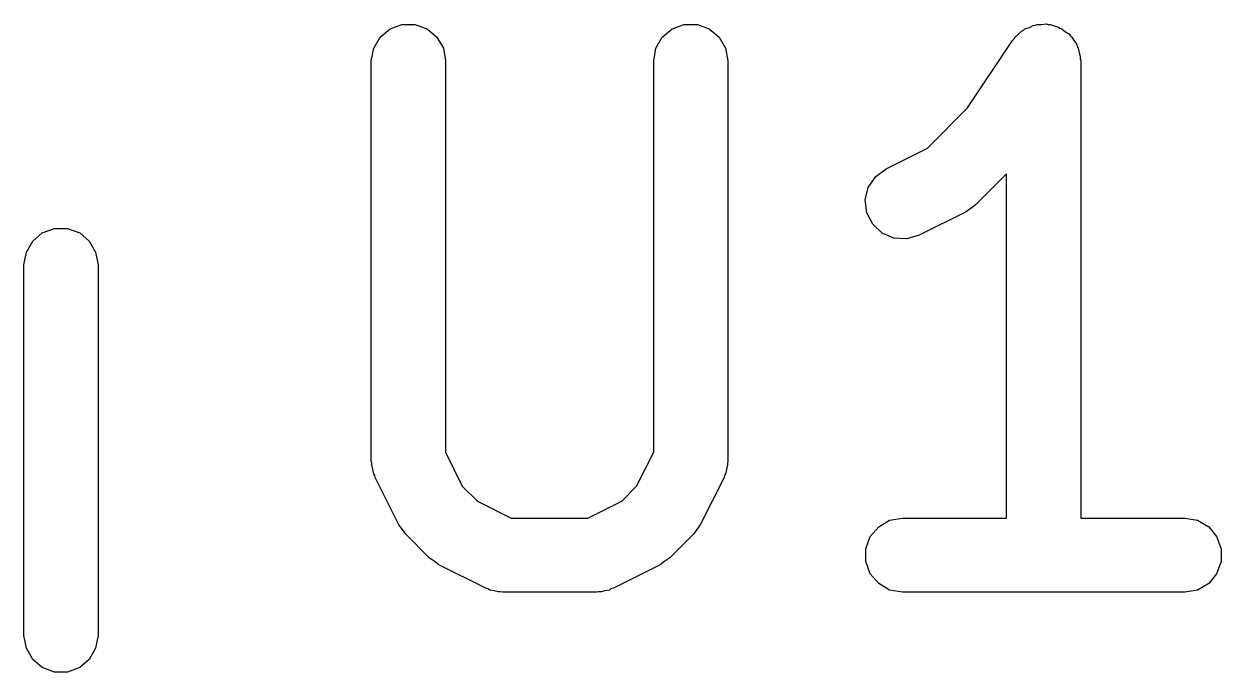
# Model space of a CAD drawing. Extents: x 142.1 to 238.7, y -137.2 to -60.7.
# Drawn here: x 165.32 to 167.743, y -86.019 to -84.707 of the extents above; entities that cross this region are included whole.
import ezdxf

# ---------------------------------------------------------------- set-up
doc = ezdxf.new("R2010")
doc.units = 0
doc.header["$MEASUREMENT"] = 0
doc.layers.add('BLACK', color=7, linetype='CONTINUOUS')

msp = doc.modelspace()

# ---------------------------------------------------------------- linework, layer by layer
at = {"layer": 'Black'}
for p, q in [((167.38, -84.7085), (167.389, -84.7075)), ((167.389, -84.7075), (167.393, -84.7085)), ((166.041, -84.7342), (166.061, -84.7174)), ((166.061, -84.7174), (166.085, -84.7085)), ((166.085, -84.7085), (166.111, -84.7085)), ((166.111, -84.7085), (166.136, -84.7174)), ((166.136, -84.7174), (166.156, -84.7342)), ((166.612, -84.7342), (166.632, -84.7174)), ((166.632, -84.7174), (166.656, -84.7085)), ((166.656, -84.7085), (166.683, -84.7085)), ((166.683, -84.7085), (166.707, -84.7174)), ((166.707, -84.7174), (166.727, -84.7342)), ((167.326, -84.7342), (167.333, -84.7284)), ((167.333, -84.7284), (167.339, -84.7219)), ((167.339, -84.7219), (167.343, -84.7201)), ((167.343, -84.7201), (167.346, -84.7174)), ((167.346, -84.7174), (167.355, -84.7144)), ((167.355, -84.7144), (167.363, -84.7104)), ((167.363, -84.7104), (167.367, -84.7099)), ((167.367, -84.7099), (167.371, -84.7085)), ((167.371, -84.7085), (167.38, -84.7085)), ((167.393, -84.7085), (167.397, -84.7085)), ((167.397, -84.7085), (167.405, -84.7116)), ((167.405, -84.7116), (167.414, -84.7137)), ((167.414, -84.7137), (167.417, -84.716)), ((167.417, -84.716), (167.421, -84.7174)), ((167.421, -84.7174), (167.428, -84.7232)), ((167.428, -84.7232), (167.436, -84.7281)), ((167.436, -84.7281), (167.438, -84.7315)), ((167.438, -84.7315), (167.441, -84.7342)), ((166.028, -84.7567), (166.041, -84.7342)), ((166.156, -84.7342), (166.169, -84.7567)), ((166.599, -84.7567), (166.612, -84.7342)), ((166.727, -84.7342), (166.74, -84.7567)), ((167.23, -84.8775), (167.321, -84.7408)), ((167.321, -84.7408), (167.324, -84.7378)), ((167.324, -84.7378), (167.326, -84.7342)), ((167.441, -84.7342), (167.446, -84.7419)), ((167.446, -84.7419), (167.451, -84.7491)), ((167.451, -84.7491), (167.452, -84.7531)), ((167.452, -84.7531), (167.454, -84.7567)), ((166.023, -84.7824), (166.028, -84.7567)), ((166.169, -84.7567), (166.173, -84.7824)), ((166.595, -84.7824), (166.599, -84.7567)), ((166.74, -84.7567), (166.745, -84.7824)), ((167.454, -84.7567), (167.456, -84.7655)), ((167.456, -84.7655), (167.458, -84.7741)), ((167.458, -84.7741), (167.458, -84.7783)), ((167.458, -84.7783), (167.459, -84.7824)), ((166.023, -85.5919), (166.023, -84.7824)), ((166.173, -84.7824), (166.173, -85.5742)), ((166.595, -85.5742), (166.595, -84.7824)), ((166.745, -84.7824), (166.745, -85.5919)), ((167.459, -84.7824), (167.459, -85.7074)), ((167.149, -84.9588), (167.23, -84.8775)), ((167.065, -85.001), (167.149, -84.9588)), ((167.029, -85.0383), (167.044, -85.0165)), ((167.044, -85.0165), (167.065, -85.001)), ((167.309, -85.0111), (167.246, -85.0735)), ((167.309, -85.7074), (167.309, -85.0111)), ((167.023, -85.0636), (167.029, -85.0383)), ((167.026, -85.0895), (167.023, -85.0636)), ((167.038, -85.1128), (167.026, -85.0895)), ((167.227, -85.0876), (167.132, -85.1352)), ((167.237, -85.0804), (167.227, -85.0876)), ((167.246, -85.0735), (167.237, -85.0804)), ((167.057, -85.1307), (167.038, -85.1128)), ((165.338, -85.1468), (165.357, -85.13)), ((165.357, -85.13), (165.382, -85.1211)), ((165.382, -85.1211), (165.408, -85.1211)), ((165.408, -85.1211), (165.433, -85.13)), ((165.433, -85.13), (165.452, -85.1468)), ((167.081, -85.141), (167.057, -85.1307)), ((167.107, -85.1426), (167.081, -85.141)), ((167.132, -85.1352), (167.107, -85.1426)), ((165.325, -85.1693), (165.338, -85.1468)), ((165.452, -85.1468), (165.465, -85.1693)), ((165.32, -85.195), (165.325, -85.1693)), ((165.465, -85.1693), (165.47, -85.195)), ((165.32, -85.945), (165.32, -85.195)), ((165.47, -85.195), (165.47, -85.945)), ((166.173, -85.5742), (166.207, -85.6427)), ((166.56, -85.6427), (166.595, -85.5742)), ((166.024, -85.5962), (166.023, -85.5919)), ((166.024, -85.6005), (166.024, -85.5962)), ((166.026, -85.6089), (166.024, -85.6005)), ((166.744, -85.6005), (166.742, -85.6089)), ((166.745, -85.5919), (166.744, -85.5962)), ((166.744, -85.5962), (166.744, -85.6005)), ((166.028, -85.6176), (166.026, -85.6089)), ((166.03, -85.6213), (166.028, -85.6176)), ((166.031, -85.6254), (166.03, -85.6213)), ((166.079, -85.7207), (166.031, -85.6254)), ((166.737, -85.6254), (166.689, -85.7207)), ((166.738, -85.6213), (166.737, -85.6254)), ((166.74, -85.6176), (166.738, -85.6213)), ((166.742, -85.6089), (166.74, -85.6176)), ((166.207, -85.6427), (166.238, -85.6731)), ((166.53, -85.6731), (166.56, -85.6427)), ((166.238, -85.6731), (166.306, -85.7074)), ((166.461, -85.7074), (166.53, -85.6731)), ((166.086, -85.7303), (166.079, -85.7207)), ((166.306, -85.7074), (166.461, -85.7074)), ((166.689, -85.7207), (166.682, -85.7303)), ((167.033, -85.7449), (167.05, -85.7249)), ((167.05, -85.7249), (167.072, -85.7119)), ((167.072, -85.7119), (167.098, -85.7074)), ((167.098, -85.7074), (167.309, -85.7074)), ((167.459, -85.7074), (167.67, -85.7074)), ((167.67, -85.7074), (167.695, -85.7119)), ((167.695, -85.7119), (167.718, -85.7249)), ((167.718, -85.7249), (167.734, -85.7449)), ((166.093, -85.7402), (166.086, -85.7303)), ((166.14, -85.7878), (166.093, -85.7402)), ((166.675, -85.7402), (166.627, -85.7878)), ((166.682, -85.7303), (166.675, -85.7402)), ((167.024, -85.7694), (167.033, -85.7449)), ((167.734, -85.7449), (167.743, -85.7694)), ((167.024, -85.7954), (167.024, -85.7694)), ((167.743, -85.7694), (167.743, -85.7954)), ((166.15, -85.7947), (166.14, -85.7878)), ((166.16, -85.8018), (166.15, -85.7947)), ((166.617, -85.7947), (166.608, -85.8018)), ((166.627, -85.7878), (166.617, -85.7947)), ((167.033, -85.8199), (167.024, -85.7954)), ((167.743, -85.7954), (167.734, -85.8199)), ((166.255, -85.8495), (166.16, -85.8018)), ((166.608, -85.8018), (166.513, -85.8495)), ((167.05, -85.8398), (167.033, -85.8199)), ((167.734, -85.8199), (167.718, -85.8398)), ((167.072, -85.8529), (167.05, -85.8398)), ((167.718, -85.8398), (167.695, -85.8529)), ((166.259, -85.8507), (166.255, -85.8495)), ((166.263, -85.8529), (166.259, -85.8507)), ((166.272, -85.8544), (166.263, -85.8529)), ((166.28, -85.8569), (166.272, -85.8544)), ((166.284, -85.8566), (166.28, -85.8569)), ((166.289, -85.8574), (166.284, -85.8566)), ((166.479, -85.8574), (166.289, -85.8574)), ((166.483, -85.8566), (166.479, -85.8574)), ((166.488, -85.8569), (166.483, -85.8566)), ((166.496, -85.8544), (166.488, -85.8569)), ((166.505, -85.8529), (166.496, -85.8544)), ((166.508, -85.8507), (166.505, -85.8529)), ((166.513, -85.8495), (166.508, -85.8507)), ((167.098, -85.8574), (167.072, -85.8529)), ((167.67, -85.8574), (167.098, -85.8574)), ((167.695, -85.8529), (167.67, -85.8574)), ((165.325, -85.9707), (165.32, -85.945)), ((165.47, -85.945), (165.465, -85.9707)), ((165.338, -85.9932), (165.325, -85.9707)), ((165.465, -85.9707), (165.452, -85.9932)), ((165.357, -86.01), (165.338, -85.9932)), ((165.382, -86.0189), (165.357, -86.01)), ((165.433, -86.01), (165.408, -86.0189)), ((165.452, -85.9932), (165.433, -86.01)), ((165.408, -86.0189), (165.382, -86.0189))]:
    msp.add_line(p, q, dxfattribs=at)

doc.saveas('drawing.dxf')
